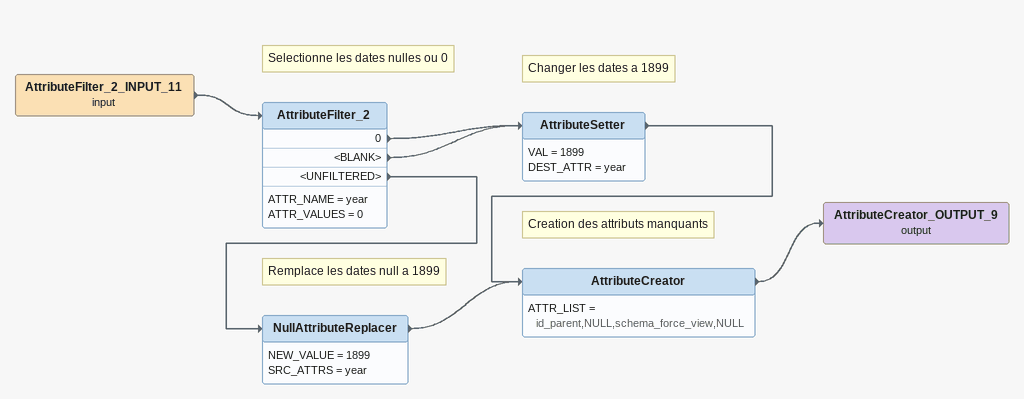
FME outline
AttributeFilter_2_INPUT_11 (input)
    -> AttributeFilter_2
Note: Selectionne les dates nulles ou 0
AttributeFilter_2
    ATTR_NAME = year
    ATTR_VALUES = 0
    0 -> AttributeSetter
    <BLANK> -> AttributeSetter
    <UNFILTERED> -> NullAttributeReplacer
Note: Changer les dates a 1899
AttributeSetter
    VAL = 1899
    DEST_ATTR = year
    -> AttributeCreator
Note: Remplace les dates null a 1899
NullAttributeReplacer
    NEW_VALUE = 1899
    SRC_ATTRS = year
    -> AttributeCreator
Note: Creation des attributs manquants
AttributeCreator
    ATTR_LIST = id_parent,NULL,schema_force_view,NULL
    -> AttributeCreator_OUTPUT_9 (output)
AttributeCreator_OUTPUT_9 (output)
